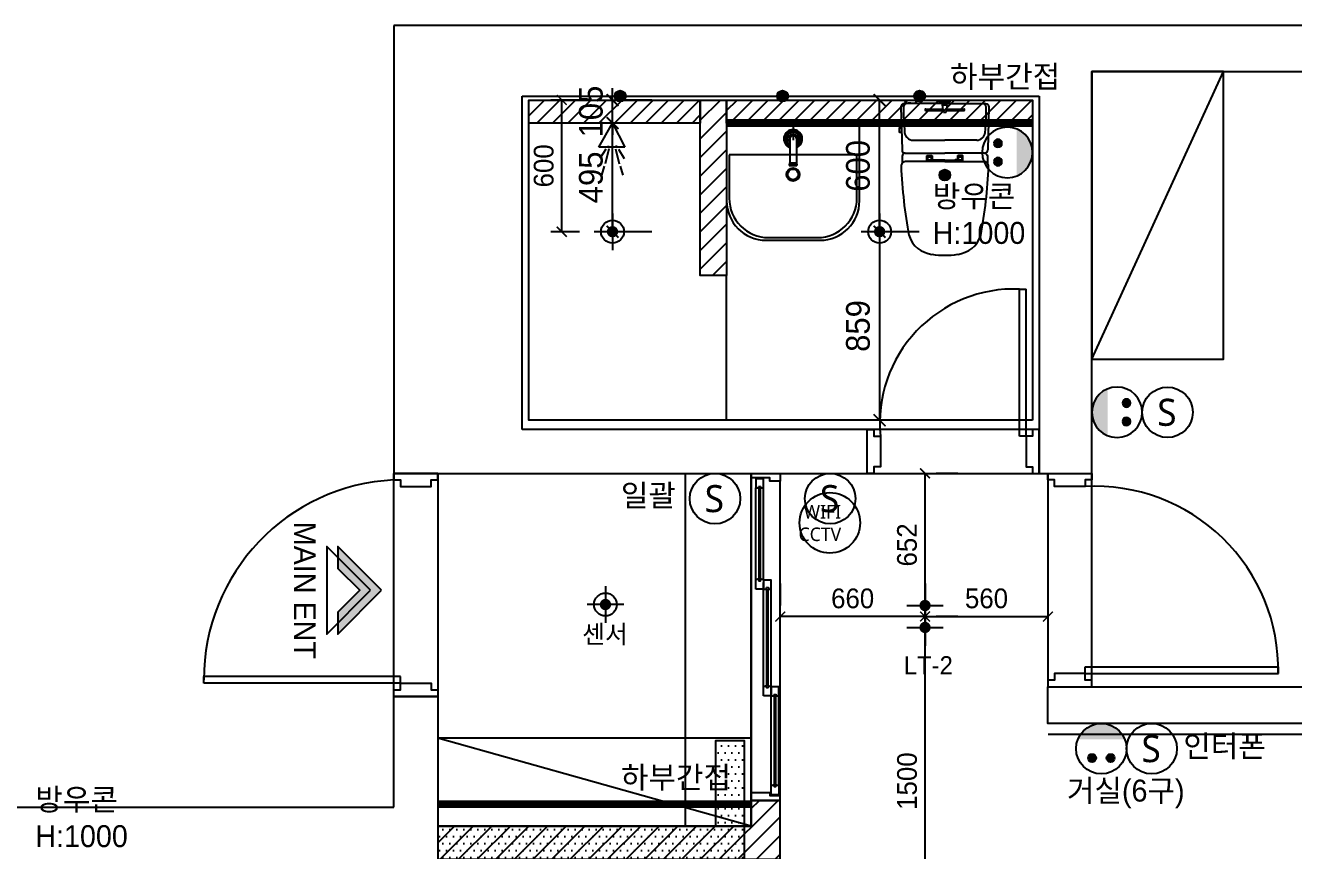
# Model space of a CAD drawing. Header units: millimetres. Extents: x 261942 to 379971, y 117646 to 213875.
# Drawn here: x 321549 to 327331, y 166623 to 170383 of the extents above; entities that cross this region are included whole.
import ezdxf
from ezdxf.enums import TextEntityAlignment as Align

# ---------------------------------------------------------------- set-up
doc = ezdxf.new("R2010")
doc.units = ezdxf.units.MM
doc.header["$LTSCALE"] = 100
doc.header["$PDMODE"] = 3
doc.linetypes.add('HID', pattern=[2.3, 1.5, -0.8])
doc.linetypes.add('HIDDEN', pattern=[9.525, 6.35, -3.175])
doc.layers.get('DEFPOINTS').update_dxf_attribs({"color": 248})
for name, color, linetype in [('0-LINE', 7, 'Continuous'), ('02-WAL', 2, 'Continuous'), ('03-WAL NEW', 3, 'Continuous'), ('04-WIN', 4, 'Continuous'), ('06-FUR', 6, 'Continuous'), ('06-LIGHT', 4, 'Continuous'), ('07-DIM', 5, 'Continuous'), ('07-DIM WAL', 5, 'Continuous'), ('08-HAT', 8, 'Continuous'), ('3.기호.계단선', 30, 'Continuous'), ('9.보조선', 5, 'Continuous'), ('BATH', 4, 'Continuous'), ('CO-BATH', 6, 'Continuous'), ('F-SYM', 7, 'Continuous'), ('F-SYM @ 1', 7, 'Continuous'), ('FIN', 2, 'Continuous'), ('HL', 6, 'HIDDEN'), ('RC-LIGHT', 7, 'Continuous'), ('TOILET-1', 6, 'Continuous'), ('도면층4', 4, 'Continuous'), ('도면층5', 5, 'Continuous'), ('도면층8', 8, 'Continuous'), ('설비', 7, 'Continuous'), ('욕실설비', 3, 'Continuous')]:
    doc.layers.add(name, color=color, linetype=linetype)
doc.styles.get("Standard").update_dxf_attribs({"font": 'romans.shx'})
doc.styles.add('YOURNAME', font='HY울릉도M.TTF')
doc.styles.add('코레일둥고', font='Korail_Round_Gothic_Medium.ttf')
doc.dimstyles.new('YOURNAME-50', dxfattribs={"dimscale": 50, "dimtxt": 1.8, "dimasz": 0.9, "dimexe": 1, "dimexo": 3, "dimgap": 0.7, "dimtad": 1, "dimdec": 0, "dimzin": 0, "dimdsep": 46, "dimtxsty": 'YOURNAME', "dimblk": 'ARCHTICK', "dimcen": 0, "dimclrd": 1, "dimclre": 1, "dimclrt": 7, "dimadec": 0, "dimazin": 0, "dimtfac": 1, "dimtdec": 0, "dimtix": 1, "dimtmove": 2, "dimatfit": 3, "dimldrblk": 'ARCHTICK', "dimfxl": 0, "dimtolj": 1, "dimtzin": 0, "dimarcsym": 0})
doc.dimstyles.new('YOURNAME-60', dxfattribs={"dimscale": 60, "dimtxt": 1.8, "dimasz": 0.9, "dimexe": 1, "dimexo": 3, "dimgap": 0.7, "dimtad": 1, "dimdec": 0, "dimzin": 0, "dimdsep": 46, "dimtxsty": 'YOURNAME', "dimblk": 'ARCHTICK', "dimcen": 0, "dimclrd": 1, "dimclre": 1, "dimclrt": 7, "dimadec": 0, "dimazin": 0, "dimtfac": 1, "dimtdec": 0, "dimtix": 1, "dimtmove": 2, "dimatfit": 3, "dimldrblk": 'ARCHTICK', "dimfxl": 0, "dimtolj": 1, "dimtzin": 0, "dimarcsym": 0})

# ---------------------------------------------------------------- blocks, each defined once
blk = doc.blocks.new('2DLSCL')
h = blk.add_hatch(color=256)
h.dxf.hatch_style = 1
edge = h.paths.add_edge_path()
edge.add_arc((36127.3, 44397.2), 26, 0, 360, ccw=False)
h = blk.add_hatch(color=256)
h.dxf.hatch_style = 1
edge = h.paths.add_edge_path()
edge.add_arc((36227.3, 44397.2), 26, 0, 360, ccw=False)
at = {"color": 1, "linetype": 'Continuous'}
for p, q in [((36127.3, 44480.5), (36127.3, 44313.9)), ((36227.3, 44480.5), (36227.3, 44313.9)), ((36210.6, 44397.2), (36044, 44397.2)), ((36310.6, 44397.2), (36144, 44397.2))]:
    blk.add_line(p, q, dxfattribs=at)
blk.add_lwpolyline([(36127.3, 44397.2), (36227.3, 44397.2), (36177.3, 44397.2), (36177.3, 44404.8)], dxfattribs=at)
blk = doc.blocks.new('hallogen')
h = blk.add_hatch(color=256)
h.dxf.hatch_style = 1
edge = h.paths.add_edge_path()
edge.add_arc((48591.7, 60854.3), 31.2, 0, 360, ccw=False)
at = {"color": 1, "linetype": 'Continuous'}
for p, q in [((48591.7, 60954.3), (48591.7, 60754.3)), ((48691.7, 60854.3), (48491.7, 60854.3))]:
    blk.add_line(p, q, dxfattribs=at)
at = {"color": 4, "linetype": 'Continuous'}
blk.add_circle((48591.7, 60854.3), 62.5, dxfattribs=at)
blk = doc.blocks.new('_ArchTick')
at = {"color": 0, "linetype": 'ByBlock', "const_width": 0.15}
blk.add_lwpolyline([(-0.5, -0.5), (0.5, 0.5)], dxfattribs=at)
blk = doc.blocks.new('*D137')
at = {"layer": '07-DIM', "color": 1, "lineweight": -2}
for p, q in [((324226.1, 169442.9), (324226.1, 169937.9)), ((324406.1, 169937.9), (324286.1, 169937.9)), ((324406.1, 169442.9), (324286.1, 169442.9))]:
    blk.add_line(p, q, dxfattribs=at)
at = {"layer": 'DEFPOINTS', "color": 0}
for p in [(324226.1, 169937.9), (324226.1, 169937.9), (324226.1, 169442.9)]:
    blk.add_point(p, dxfattribs=at)
at = {"layer": '07-DIM', "color": 1, "lineweight": -2, "xscale": 54, "yscale": 54, "zscale": 54}
for p, rotation in [((324226.1, 169937.9), 90), ((324226.1, 169442.9), 270)]:
    blk.add_blockref('_ArchTick', p, dxfattribs=dict(at, rotation=rotation))
at = {"layer": '07-DIM', "color": 7, "insert": (324128, 169690.4), "char_height": 108, "attachment_point": 5, "rotation": 90, "style": 'YOURNAME'}
blk.add_mtext('\\A1;495', dxfattribs=at)
blk = doc.blocks.new('egoo')
at = {"layer": '설비'}
h = blk.add_hatch(color=140, dxfattribs=at)
edge = h.paths.add_edge_path()
edge.add_arc((1015645.3, 443433.7), 22.3, 0, 360)
h = blk.add_hatch(color=140, dxfattribs=at)
edge = h.paths.add_edge_path()
edge.add_arc((1015747.7, 443433.7), 22.3, 0, 360)
h = blk.add_hatch(color=140, dxfattribs=at)
edge = h.paths.add_edge_path()
edge.add_line((1015826.3, 443329.1), (1015566.6, 443329.1))
edge.add_ellipse((1015696.5, 443381.5), major_axis=(99, 99), ratio=1, start_angle=156.95778, end_angle=293.04222)
at = {"layer": '설비', "color": 140}
for centre, radius in [((1015696.5, 443381.5), 140), ((1015645.3, 443433.7), 22.3), ((1015747.7, 443433.7), 22.3)]:
    blk.add_circle(centre, radius, dxfattribs=at)
blk = doc.blocks.new('swich')
at = {"layer": '설비', "color": 140}
blk.add_circle((372828.6, -86554.1), 84, dxfattribs=at)
at = {"layer": '설비', "color": 140, "insert": (372858.7, -86509.1), "char_height": 90, "attachment_point": 3}
blk.add_mtext_dynamic_manual_height_columns('{\\fMalgun Gothic|b0|i0|c129|p50;S}', width=143.497, gutter_width=1, heights=[0], dxfattribs=at)
blk = doc.blocks.new('*D140')
at = {"layer": '07-DIM', "color": 1, "lineweight": -2}
for p, q in [((325298.6, 170042.9), (325383.6, 170042.9)), ((325443.6, 169442.9), (325443.6, 170042.9)), ((325623.6, 169442.9), (325503.6, 169442.9))]:
    blk.add_line(p, q, dxfattribs=at)
at = {"layer": 'DEFPOINTS', "color": 0}
for p in [(325443.6, 170042.9), (325478.6, 170042.9), (325443.6, 169442.9)]:
    blk.add_point(p, dxfattribs=at)
at = {"layer": '07-DIM', "color": 1, "lineweight": -2, "xscale": 54, "yscale": 54, "zscale": 54}
for p, rotation in [((325443.6, 170042.9), 90), ((325443.6, 169442.9), 270)]:
    blk.add_blockref('_ArchTick', p, dxfattribs=dict(at, rotation=rotation))
at = {"layer": '07-DIM', "color": 7, "insert": (325345.4, 169742.9), "char_height": 108, "attachment_point": 5, "rotation": 90, "style": 'YOURNAME'}
blk.add_mtext('\\A1;600', dxfattribs=at)
blk = doc.blocks.new('*D141')
at = {"layer": '07-DIM', "color": 1, "lineweight": -2}
for p, q in [((325443.6, 169442.9), (325443.6, 168583.9)), ((325623.6, 169442.9), (325503.6, 169442.9)), ((325623.6, 168583.9), (325503.6, 168583.9))]:
    blk.add_line(p, q, dxfattribs=at)
at = {"layer": 'DEFPOINTS', "color": 0}
for p in [(325443.6, 169442.9), (325443.6, 168583.9), (325443.6, 168583.9)]:
    blk.add_point(p, dxfattribs=at)
at = {"layer": '07-DIM', "color": 1, "lineweight": -2, "xscale": 54, "yscale": 54, "zscale": 54}
for p, rotation in [((325443.6, 169442.9), 90), ((325443.6, 168583.9), 270)]:
    blk.add_blockref('_ArchTick', p, dxfattribs=dict(at, rotation=rotation))
at = {"layer": '07-DIM', "color": 7, "insert": (325345.5, 169013.4), "char_height": 108, "attachment_point": 5, "rotation": 90, "style": 'YOURNAME'}
blk.add_mtext('\\A1;859', dxfattribs=at)
blk = doc.blocks.new('F-SYM-ENT NAME')
at = {"layer": 'F-SYM'}
h = blk.add_hatch(color=1, dxfattribs=at)
h.dxf.hatch_style = 1
h.paths.add_polyline_path([(-181266.5, -29724.5), (-181466.5, -29924.5), (-181366.5, -29924.5), (-181266.5, -29824.5), (-181166.5, -29924.5), (-181066.5, -29924.5)])
at = {"layer": 'F-SYM', "color": 1}
for points in [[(-181266.5, -29724.5), (-181466.5, -29924.5), (-181366.5, -29924.5), (-181266.5, -29824.5), (-181166.5, -29924.5), (-181066.5, -29924.5)], [(-181266.5, -29774.5), (-181466.5, -29974.5), (-181066.5, -29974.5)]]:
    blk.add_lwpolyline(points, close=True, dxfattribs=at)
at = {"layer": 'F-SYM', "color": 1, "style": 'YOURNAME'}
blk.add_attdef('ENT', text='', height=100, dxfattribs=at).set_placement((-181266.5, -30024.5), align=Align.TOP_CENTER)
blk = doc.blocks.new('*U591')
at = {"layer": 'F-SYM'}
ref = blk.add_blockref('F-SYM-ENT NAME', (205708.3, -117008.8), dxfattribs=dict(at, rotation=270))
ref.add_attrib('ENT', 'MAIN ENT', dxfattribs={"layer": 'F-SYM @ 1', "color": 1, "height": 100, "rotation": 270, "style": 'YOURNAME'}).set_placement((175683.8, 64257.7), align=Align.TOP_CENTER)
blk = doc.blocks.new('FLOORPLAN')
at = {"layer": '08-HAT'}
h = blk.add_hatch(dxfattribs=at)
h.set_pattern_fill('DOTS', color=256, scale=20)
h.paths.add_polyline_path([(176239.9, 63032.5), (177637.9, 63032.5), (177637.9, 63572.5), (177505.9, 63572.5), (177505.9, 63183.5), (176239.9, 63183.5)])
at = {"layer": '3.기호.계단선'}
h = blk.add_hatch(color=256, dxfattribs=at)
h.dxf.hatch_style = 1
edge = h.paths.add_edge_path()
edge.add_arc((177071.4, 66509.5), 25, 0, 360)
h = blk.add_hatch(color=256, dxfattribs=at)
h.dxf.hatch_style = 1
edge = h.paths.add_edge_path()
edge.add_arc((177811.4, 66509.5), 25, 0, 360)
h = blk.add_hatch(color=256, dxfattribs=at)
h.dxf.hatch_style = 1
edge = h.paths.add_edge_path()
edge.add_arc((178436.4, 66509.5), 25, 0, 360)
h = blk.add_hatch(color=10, dxfattribs=at)
h.dxf.hatch_style = 1
edge = h.paths.add_edge_path()
edge.add_arc((178551.4, 66149.5), 25, 0, 360)
at = {"layer": '02-WAL'}
for p, q in [((183430.4, 66831.5), (176039.9, 66831.5)), ((176039.9, 66831.5), (176039.9, 64790.5)), ((179221.4, 64790.5), (179221.4, 66621.5)), ((179221.4, 66621.5), (183230.4, 66621.5)), ((176624.4, 64990.5), (176624.4, 66509.5)), ((176624.4, 66509.5), (178981.4, 66509.5)), ((178981.4, 66509.5), (178981.4, 64792.5)), ((178197.4, 64990.5), (176624.4, 64990.5)), ((178197.4, 64790.5), (178197.4, 64990.5)), ((176039.9, 64790.5), (178197.4, 64790.5)), ((178981.4, 64790.5), (179021.4, 64790.5)), ((179021.4, 64792.5), (179021.4, 64790.5)), ((179021.4, 64790.5), (179221.4, 64790.5)), ((176039.9, 63269.5), (176039.9, 63774.5)), ((176039.9, 63774.5), (176239.9, 63774.5)), ((176239.9, 63774.5), (176239.9, 63226.5)), ((172415.9, 63269.5), (176039.9, 63269.5))]:
    blk.add_line(p, q, dxfattribs=at)
blk.add_lwpolyline([(179021.4, 63818.5), (184085.9, 63818.5), (184085.9, 62996.5), (183836.9, 62996.5), (183836.9, 63651.5), (179021.4, 63651.5), (179021.4, 63818.5)], dxfattribs=at)
at = {"layer": '04-WIN'}
for p, q in [((178891.4, 65630), (178921.4, 65630)), ((178921.4, 64960.5), (178921.4, 65630)), ((178921.4, 64960.5), (178921.4, 65630)), ((176069.9, 63834.5), (175173.4, 63834.5)), ((179191.4, 63878.5), (180071.9, 63878.5))]:
    blk.add_line(p, q, dxfattribs=at)
at = {"layer": '08-HAT'}
blk.add_lwpolyline([(176239.9, 63032.5), (177637.9, 63032.5), (177637.9, 63572.5), (177505.9, 63572.5), (177505.9, 63183.5), (176239.9, 63183.5), (176239.9, 63032.5)], dxfattribs=at)
at = {"layer": '3.기호.계단선'}
for centre in [(177071.4, 66509.5), (177811.4, 66509.5), (178436.4, 66509.5)]:
    blk.add_circle(centre, 25, dxfattribs=at)
at = {"layer": '3.기호.계단선', "color": 10}
blk.add_circle((178551.4, 66149.5), 25, dxfattribs=at)
at = {"layer": '도면층4'}
for p, q in [((178891.4, 64960.5), (178891.4, 65630)), ((178981.4, 64990.5), (178197.4, 64990.5)), ((178921.4, 64960.5), (178891.4, 64960.5)), ((176039.9, 63774.5), (176039.9, 64790.5)), ((176239.9, 64790.5), (176239.9, 63774.5)), ((178197.4, 64790.5), (178981.4, 64790.5)), ((179021.4, 64790.5), (179021.4, 63818.5)), ((179221.4, 63818.5), (179221.4, 64790.5)), ((179191.4, 63908.5), (180071.4, 63908.5)), ((179191.4, 63878.5), (179191.4, 63908.5)), ((180071.9, 63878.5), (180071.9, 63908.5)), ((175173.4, 63834.5), (175173.4, 63864.5)), ((176069.9, 63834.5), (175173.4, 63834.5)), ((176069.9, 63864.5), (175173.9, 63864.5)), ((176069.9, 63834.5), (176069.9, 63864.5)), ((179191.4, 63878.5), (180071.9, 63878.5))]:
    blk.add_line(p, q, dxfattribs=at)
for points in [[(178197.4, 64990.5), (178227.4, 64990.5), (178227.4, 64960.5), (178257.4, 64960.5), (178257.4, 64820.5), (178227.4, 64820.5), (178227.4, 64790.5), (178197.4, 64790.5), (178197.4, 64990.5)], [(178981.4, 64990.5), (178951.4, 64990.5), (178951.4, 64960.5), (178921.4, 64960.5), (178921.4, 64820.5), (178951.4, 64820.5), (178951.4, 64790.5), (178981.4, 64790.5), (178981.4, 64990.5)], [(176039.9, 64790.5), (176039.9, 64760.5), (176069.9, 64760.5), (176069.9, 64730.5), (176209.9, 64730.5), (176209.9, 64760.5), (176239.9, 64760.5), (176239.9, 64790.5), (176039.9, 64790.5)], [(179221.4, 64790.5), (179221.4, 64760.5), (179191.4, 64760.5), (179191.4, 64730.5), (179051.4, 64730.5), (179051.4, 64760.5), (179021.4, 64760.5), (179021.4, 64790.5), (179221.4, 64790.5)], [(176039.9, 63774.5), (176039.9, 63804.5), (176069.9, 63804.5), (176069.9, 63834.5), (176209.9, 63834.5), (176209.9, 63804.5), (176239.9, 63804.5), (176239.9, 63774.5), (176039.9, 63774.5)], [(179221.4, 63818.5), (179221.4, 63848.5), (179191.4, 63848.5), (179191.4, 63878.5), (179051.4, 63878.5), (179051.4, 63848.5), (179021.4, 63848.5), (179021.4, 63818.5), (179221.4, 63818.5)]]:
    blk.add_lwpolyline(points, dxfattribs=at)
at = {"layer": '도면층5'}
for centre, radius, start, end in [((178866.8, 65018.4), 612.1, 87.69562, 185.4292), ((176083.3, 63851.6), 909.9, 92.73101, 180.13353), ((179235.8, 63895.9), 835.7, 358.80429, 93.04807)]:
    blk.add_arc(centre, radius, start, end, dxfattribs=at)
at = {"color": 10}
blk.add_blockref('*U591', (0, 0), dxfattribs=at)
blk = doc.blocks.new('B-003')
blk.add_line((0, 0), (0, -65))
at = {"layer": 'CO-BATH'}
for p, q in [((-252.5, 0), (-252.5, -295)), ((252.5, 0), (-252.5, 0)), ((252.5, -295), (252.5, 0)), ((-102.5, -445), (102.5, -445))]:
    blk.add_line(p, q, dxfattribs=at)
at = {"layer": 'CO-BATH', "color": 8}
for p, q in [((-12.5, -60), (-12.5, -150.5)), ((12.5, -60), (12.5, -150.5)), ((-242.5, -120), (-242.5, -285)), ((242.5, -120), (-242.5, -120)), ((242.5, -285), (242.5, -120)), ((-14.5, -155.5), (-14.5, -160.5)), ((-14.5, -160.5), (14.5, -160.5)), ((-13.5, -150.5), (-13.5, -155.5)), ((13.5, -150.5), (13.5, -155.5)), ((14.5, -155.5), (14.5, -160.5)), ((-92.5, -435), (92.5, -435))]:
    blk.add_line(p, q, dxfattribs=at)
at = {"layer": 'CO-BATH', "color": 251}
for p, q in [((-14.5, -155.5), (14.5, -155.5)), ((-13.5, -150.5), (13.5, -150.5))]:
    blk.add_line(p, q, dxfattribs=at)
at = {"layer": 'CO-BATH', "color": 8}
blk.add_circle((0, -195), 25, dxfattribs=at)
at = {"layer": 'CO-BATH', "color": 251}
blk.add_circle((0, -195), 20, dxfattribs=at)
at = {"layer": 'CO-BATH', "color": 8}
for centre, radius, start, end in [((0, -60), 35, 290.9248, 249.0751), ((0, -60), 12.5, 360, 180), ((-92.5, -285), 150, 180, 270), ((92.5, -285), 150, 270, 0)]:
    blk.add_arc(centre, radius, start, end, dxfattribs=at)
at = {"layer": 'CO-BATH', "color": 251}
for radius, start, end in [(30, 294.6243, 245.3757), (25, 300, 240), (18, 313.9829, 226.017)]:
    blk.add_arc((0, -60), radius, start, end, dxfattribs=at)
at = {"layer": 'CO-BATH'}
for centre, start, end in [((-102.5, -295), 180, 270), ((102.5, -295), 270, 0)]:
    blk.add_arc(centre, 150, start, end, dxfattribs=at)
blk = doc.blocks.new('AC-8')
at = {"layer": 'BATH'}
for p, q in [((-50.8, 54), (-0.1, 142.7)), ((-0.1, 142.7), (45.4, 54)), ((45.4, 54), (-50.8, 54)), ((-13.5, 47.3), (-27.7, -7.9)), ((-1.6, 49.5), (-1.6, -10.8)), ((10.4, 47.3), (24.5, -7.9)), ((-24.7, 46.5), (-46.3, 12.2)), ((21.6, 46.5), (43.2, 12.2)), ((-31.4, -16.2), (-41.1, -49)), ((-1.6, -27.3), (-1.6, -88.5)), ((28.3, -16.2), (38, -49))]:
    blk.add_line(p, q, dxfattribs=at)
blk = doc.blocks.new('A$C1AC25B95')
at = {"layer": '욕실설비', "color": 8}
for p, q in [((28.3, 72.3), (28.3, 75)), ((53.3, 73.7), (53.3, 75))]:
    blk.add_line(p, q, dxfattribs=at)
at = {"layer": 'TOILET-1', "linetype": 'Continuous', "xscale": 0.873786407766195, "yscale": 0.873786407766195, "zscale": 0.873786407766195, "rotation": 180}
blk.add_blockref('AC-8', (39.7, 124.7), dxfattribs=at)
blk = doc.blocks.new('샤워PL')
at = {"layer": 'BATH', "rotation": 90}
blk.add_blockref('A$C1AC25B95', (202.1, -41.1), dxfattribs=at)
blk = doc.blocks.new('A$C4B2D31F0')
at = {"layer": 'FIN', "color": 4}
for p, q in [((185, 690.9), (20.4, 690.9)), ((37.2, 692.3), (24.7, 692.3)), ((37.2, 692.3), (49.7, 692.3)), ((200.9, 690.9), (365.5, 690.9)), ((47.7, 523.7), (192.9, 523.7)), ((338.2, 523.7), (192.9, 523.7)), ((12.6, 465.9), (192.9, 465.9)), ((373.3, 465.9), (192.9, 465.9)), ((192.9, 426.6), (13.7, 426.6)), ((192.9, 426.6), (372.2, 426.6))]:
    blk.add_line(p, q, dxfattribs=at)
for points in [[(20.4, 690.9), (7.9, 690.9, 0.421209), (-7.1, 675.5), (-2.4, 480.5, 0.001659)], [(365.5, 690.9), (378, 690.9, -0.421209), (392.9, 675.5), (388.3, 480.5, -0.001659)], [(12.6, 465.9, 0.371724), (-1.8, 451.2, 0.003515), (-1, 420.3, 0.320541)], [(373.3, 465.9, -0.371724), (387.7, 451.2, -0.003515), (386.9, 420.3, -0.320541)]]:
    blk.add_lwpolyline(points, format="xyb", dxfattribs=at)
for centre, radius, start, end in [((24.7, 707.3), 15, 180, 270), ((49.7, 707.3), 15, 270, 0), ((1004.3, 663.1), 1000, 179.31159, 185.94375), ((20.4, 674.9), 16, 90, 179.31159), ((365.5, 674.9), 16, 0.68841, 90), ((-618.4, 663.1), 1000, 354.05625, 0.68841), ((49.4, 563.7), 40, 185.94375, 267.51291), ((336.5, 563.7), 40, 272.48709, 354.05625), ((12.6, 480.9), 15, 181.36509, 270), ((373.3, 480.9), 15, 270, 358.63491), ((13.7, 406.6), 20, 90, 182.3333), ((2197.7, 495.6), 2205.9, 182.3333, 190.60807), ((-1811.8, 495.6), 2205.9, 349.39193, 357.6667), ((372.2, 406.6), 20, 357.6667, 90), ((148.7, 128.9), 125.5, 198.2964, 263.42408), ((237.2, 128.9), 125.5, 276.57592, 341.7036), ((192.9, 405.9), 405.9, 261.69926, 270), ((192.9, 405.9), 405.9, 270, 278.30074)]:
    blk.add_arc(centre, radius, start, end, dxfattribs=at)
at = {"layer": 'HL', "linetype": 'Continuous'}
for p, q in [((168.9, 697.3), (168.9, 707.3)), ((168.9, 697.3), (216.9, 697.3)), ((186, 692.5), (180.6, 697.3)), ((199.9, 692.5), (205.3, 697.3)), ((216.9, 697.3), (216.9, 707.3)), ((106.4, 666.3), (184.4, 666.3)), ((106.4, 659.3), (185.5, 659.3)), ((181.6, 685.5), (186, 692.5)), ((187, 651.2), (181.6, 685.5)), ((181.6, 685.5), (204.3, 685.5)), ((186, 692.5), (199.9, 692.5)), ((187, 651.2), (198.9, 651.2)), ((198.9, 651.2), (204.3, 685.5)), ((204.3, 685.5), (199.9, 692.5)), ((200.4, 659.3), (279.4, 659.3)), ((201.4, 666.3), (279.4, 666.3)), ((-12, 580.9), (-4.8, 580.9)), ((-16, 576.9), (-16, 564.8)), ((-12, 560.8), (-4.3, 560.8)), ((192.9, 433.7), (146.6, 433.7)), ((192.9, 433.7), (239.3, 433.7))]:
    blk.add_line(p, q, dxfattribs=at)
for points in [[(110.4, 426.6), (110.4, 450.8, -0.414214), (114.4, 454.8), (130.9, 454.8, -0.414214), (134.9, 450.8), (134.9, 435.2), (134.9, 426.6)], [(134.9, 435.2), (144.6, 435.2, -0.414214), (146.6, 433.2), (146.6, 426.6)], [(251, 435.2), (241.3, 435.2, 0.414214), (239.3, 433.2), (239.3, 426.6)], [(275.5, 426.6), (275.5, 450.8, 0.414214), (271.5, 454.8), (255, 454.8, 0.414214), (251, 450.8), (251, 435.2), (251, 426.6)]]:
    blk.add_lwpolyline(points, format="xyb", dxfattribs=at)
for centre in [(122.9, 440.9), (262.9, 440.9)]:
    blk.add_circle(centre, 8, dxfattribs=at)
for centre, radius, start, end in [((106.4, 662.8), 3.5, 90, 270), ((279.4, 662.8), 3.5, 270, 90), ((-12, 576.9), 4, 90, 180), ((-12, 564.8), 4, 180, 270)]:
    blk.add_arc(centre, radius, start, end, dxfattribs=at)
blk = doc.blocks.new('*D293')
at = {"layer": '07-DIM', "color": 1, "lineweight": -2}
for p, q in [((324226.1, 170042.9), (324226.1, 170096.9)), ((324226.1, 169937.9), (324226.1, 170042.9)), ((324406.1, 170042.9), (324286.1, 170042.9)), ((324226.1, 169937.9), (324226.1, 169883.9)), ((324406.1, 169937.9), (324286.1, 169937.9))]:
    blk.add_line(p, q, dxfattribs=at)
at = {"layer": 'DEFPOINTS', "color": 0}
for p in [(324226.1, 170042.9), (324226.1, 170042.9), (324226.1, 169937.9)]:
    blk.add_point(p, dxfattribs=at)
at = {"layer": '07-DIM', "color": 1, "lineweight": -2, "xscale": 54, "yscale": 54, "zscale": 54}
for p, rotation in [((324226.1, 170042.9), 270), ((324226.1, 169937.9), 90)]:
    blk.add_blockref('_ArchTick', p, dxfattribs=dict(at, rotation=rotation))
at = {"layer": '07-DIM', "color": 7, "insert": (324128, 169990.4), "char_height": 108, "attachment_point": 5, "rotation": 90, "style": 'YOURNAME'}
blk.add_mtext('\\A1;105', dxfattribs=at)
blk = doc.blocks.new('*D303')
at = {"layer": '06-LIGHT', "color": 1, "lineweight": -2}
for p, q in [((325650.9, 166189.9), (325650.9, 167689.9)), ((325800.9, 167689.9), (325700.9, 167689.9)), ((325800.9, 166189.9), (325700.9, 166189.9))]:
    blk.add_line(p, q, dxfattribs=at)
at = {"layer": 'DEFPOINTS', "color": 0}
for p in [(325650.9, 167689.9), (325650.9, 167689.9), (325650.9, 166189.9)]:
    blk.add_point(p, dxfattribs=at)
at = {"layer": '06-LIGHT', "color": 1, "lineweight": -2, "xscale": 45, "yscale": 45, "zscale": 45}
for p, rotation in [((325650.9, 167689.9), 90), ((325650.9, 166189.9), 270)]:
    blk.add_blockref('_ArchTick', p, dxfattribs=dict(at, rotation=rotation))
at = {"layer": '06-LIGHT', "color": 7, "insert": (325569.1, 166939.9), "char_height": 90, "attachment_point": 5, "rotation": 90, "style": 'YOURNAME'}
blk.add_mtext('\\A1;1500', dxfattribs=at)
blk = doc.blocks.new('*D317')
at = {"layer": '06-LIGHT', "color": 1, "lineweight": -2}
for p, q in [((324076.1, 170042.9), (323944.7, 170042.9)), ((323994.7, 169442.9), (323994.7, 170042.9)), ((324076.1, 169442.9), (323944.7, 169442.9))]:
    blk.add_line(p, q, dxfattribs=at)
at = {"layer": 'DEFPOINTS', "color": 0}
for p in [(323994.7, 170042.9), (324226.1, 170042.9), (324226.1, 169442.9)]:
    blk.add_point(p, dxfattribs=at)
at = {"layer": '06-LIGHT', "color": 1, "lineweight": -2, "xscale": 45, "yscale": 45, "zscale": 45}
for p, rotation in [((323994.7, 170042.9), 90), ((323994.7, 169442.9), 270)]:
    blk.add_blockref('_ArchTick', p, dxfattribs=dict(at, rotation=rotation))
at = {"layer": '06-LIGHT', "color": 7, "insert": (323912.8, 169742.9), "char_height": 90, "attachment_point": 5, "rotation": 90, "style": 'YOURNAME'}
blk.add_mtext('\\A1;600', dxfattribs=at)
blk = doc.blocks.new('*D330')
at = {"layer": '06-LIGHT', "color": 1, "lineweight": -2}
for p, q in [((325650.9, 167689.9), (325650.9, 168341.9)), ((325800.9, 168341.9), (325700.9, 168341.9)), ((325800.9, 167689.9), (325700.9, 167689.9))]:
    blk.add_line(p, q, dxfattribs=at)
at = {"layer": 'DEFPOINTS', "color": 0}
for p in [(325650.9, 168341.9), (325650.9, 168341.9), (325650.9, 167689.9)]:
    blk.add_point(p, dxfattribs=at)
at = {"layer": '06-LIGHT', "color": 1, "lineweight": -2, "xscale": 45, "yscale": 45, "zscale": 45}
for p, rotation in [((325650.9, 168341.9), 90), ((325650.9, 167689.9), 270)]:
    blk.add_blockref('_ArchTick', p, dxfattribs=dict(at, rotation=rotation))
at = {"layer": '06-LIGHT', "color": 7, "insert": (325569, 168015.9), "char_height": 90, "attachment_point": 5, "rotation": 90, "style": 'YOURNAME'}
blk.add_mtext('\\A1;652', dxfattribs=at)
blk = doc.blocks.new('*D331')
at = {"layer": '06-LIGHT', "color": 1, "lineweight": -2}
for p, q in [((325650.9, 167839.9), (325650.9, 167739.9)), ((326211.1, 167839.9), (326211.1, 167739.9)), ((325650.9, 167689.9), (326211.1, 167689.9))]:
    blk.add_line(p, q, dxfattribs=at)
at = {"layer": 'DEFPOINTS', "color": 0}
for p in [(325650.9, 167689.9), (326211.1, 167689.9), (326211.1, 167689.9)]:
    blk.add_point(p, dxfattribs=at)
at = {"layer": '06-LIGHT', "color": 1, "lineweight": -2, "xscale": 45, "yscale": 45, "zscale": 45, "rotation": 180}
blk.add_blockref('_ArchTick', (325650.9, 167689.9), dxfattribs=at)
at = {"layer": '06-LIGHT', "color": 1, "lineweight": -2, "xscale": 45, "yscale": 45, "zscale": 45}
blk.add_blockref('_ArchTick', (326211.1, 167689.9), dxfattribs=at)
at = {"layer": '06-LIGHT', "color": 7, "insert": (325931, 167771.8), "char_height": 90, "attachment_point": 5, "style": 'YOURNAME'}
blk.add_mtext('\\A1;560', dxfattribs=at)
blk = doc.blocks.new('*D332')
at = {"layer": '06-LIGHT', "color": 1, "lineweight": -2}
for p, q in [((324990.7, 167839.9), (324990.7, 167739.9)), ((325650.9, 167839.9), (325650.9, 167739.9)), ((325650.9, 167689.9), (324990.7, 167689.9))]:
    blk.add_line(p, q, dxfattribs=at)
at = {"layer": 'DEFPOINTS', "color": 0}
for p in [(324990.7, 167689.9), (324990.7, 167689.9), (325650.9, 167689.9)]:
    blk.add_point(p, dxfattribs=at)
at = {"layer": '06-LIGHT', "color": 1, "lineweight": -2, "xscale": 45, "yscale": 45, "zscale": 45, "rotation": 180}
blk.add_blockref('_ArchTick', (324990.7, 167689.9), dxfattribs=at)
at = {"layer": '06-LIGHT', "color": 1, "lineweight": -2, "xscale": 45, "yscale": 45, "zscale": 45}
blk.add_blockref('_ArchTick', (325650.9, 167689.9), dxfattribs=at)
at = {"layer": '06-LIGHT', "color": 7, "insert": (325320.8, 167771.8), "char_height": 90, "attachment_point": 5, "style": 'YOURNAME'}
blk.add_mtext('\\A1;660', dxfattribs=at)

msp = doc.modelspace()

# ---------------------------------------------------------------- hatches: boundary and pattern name
at = {"layer": '03-WAL NEW'}
h = msp.add_hatch(dxfattribs=at)
h.set_pattern_fill('_USER', color=256, scale=50, angle=45, pattern_type=0)
h.set_pattern_definition([(45, (-304, 11286), (-35.355339, 35.355339), [])])
h.paths.add_polyline_path([(323844.1, 169937.9), (323844.1, 170042.9), (324626.1, 170042.9), (324626.1, 169937.9)])
h = msp.add_hatch(dxfattribs=at)
h.set_pattern_fill('_USER', color=256, scale=60, angle=45, pattern_type=0)
h.set_pattern_definition([(45, (290, -18366), (-42.426407, 42.426407), [])])
h.paths.add_polyline_path([(324746.1, 170042.9), (324746.1, 169242.9), (324626.1, 169242.9), (324626.1, 170042.9)])
h = msp.add_hatch(dxfattribs=at)
h.set_pattern_fill('_USER', color=256, scale=50, angle=45, pattern_type=0)
h.set_pattern_definition([(45, (1211, 11286), (-35.355339, 35.355339), [])])
h.paths.add_polyline_path([(324746.1, 169937.9), (324746.1, 170042.9), (326141.1, 170042.9), (326141.1, 169937.9)])
h = msp.add_hatch(dxfattribs=at)
h.set_pattern_fill('_USER', color=256, scale=60, angle=45, pattern_type=0)
h.set_pattern_definition([(45, (83.54, -18038), (-42.426407, 42.426407), [])])
h.paths.add_polyline_path([(323429.7, 166583.9), (324990.7, 166583.9), (324990.7, 166851.9), (324858.7, 166851.9), (324858.7, 166734.9), (323429.7, 166734.9)])

# ---------------------------------------------------------------- linework, layer by layer
at = {"layer": '0-LINE'}
msp.add_line((324858.2, 168341.9), (324858.2, 166851.9), dxfattribs=at)
at = {"layer": '03-WAL NEW'}
for p, q in [((324746.1, 168583.9), (324746.1, 169242.9)), ((324558.7, 166734.9), (324558.7, 168341.9))]:
    msp.add_line(p, q, dxfattribs=at)
for points in [[(323844.1, 169937.9), (323844.1, 170042.9), (324626.1, 170042.9), (324626.1, 169937.9), (323844.1, 169937.9)], [(324746.1, 170042.9), (324746.1, 169242.9), (324626.1, 169242.9), (324626.1, 170042.9), (324746.1, 170042.9)], [(324746.1, 169937.9), (324746.1, 170042.9), (326141.1, 170042.9), (326141.1, 169937.9), (324746.1, 169937.9)], [(323429.7, 166583.9), (324990.7, 166583.9), (324990.7, 166851.9), (324858.7, 166851.9), (324858.7, 166734.9), (323429.7, 166734.9), (323429.7, 166583.9)]]:
    msp.add_lwpolyline(points, dxfattribs=at)
at = {"layer": '06-FUR'}
for points in [[(326411.1, 168862.9), (327011.1, 168862.9), (327011.1, 170172.9), (326411.1, 170172.9), (326411.1, 168862.9), (327011.1, 170172.9)], [(324858.7, 166734.9), (324858.7, 167134.9), (323429.7, 167134.9), (323429.7, 166734.9), (324858.7, 166734.9), (323429.7, 167134.9)]]:
    msp.add_lwpolyline(points, dxfattribs=at)
at = {"layer": '06-LIGHT', "color": 10, "linetype": 'HID', "const_width": 36}
for points in [[(324746.1, 169937.9), (326141.1, 169937.9)], [(323429.7, 166834.9), (324858.7, 166834.9)]]:
    msp.add_lwpolyline(points, dxfattribs=at)
at = {"layer": '9.보조선'}
msp.add_lwpolyline([(326141.1, 168583.9), (323844.1, 168583.9), (323844.1, 170042.9), (326141.1, 170042.9)], close=True, dxfattribs=at)
at = {"layer": 'FIN', "color": 140, "linetype": 'HIDDEN', "ltscale": 0.2, "const_width": 10}
msp.add_lwpolyline([(329891.7, 167152.9), (326211.1, 167152.9)], dxfattribs=at)
at = {"layer": '도면층8'}
for p, q in [((324858.2, 166887), (324858.2, 168321.5)), ((324990.7, 166872.3), (324990.7, 168306.8)), ((324879.6, 167859.3), (324879.6, 168275.9)), ((324914.7, 167859.3), (324914.7, 168275.9)), ((324914.7, 167372.5), (324914.7, 167845.1)), ((324949.8, 167328), (324949.8, 167845.1)), ((324949.8, 166921.5), (324949.8, 167328)), ((324984.9, 166921.5), (324984.9, 167328)), ((324942.6, 166887), (324945.1, 166887))]:
    msp.add_line(p, q, dxfattribs=at)
for points in [[(324980, 168341.9), (324990.7, 168341.9), (324990.7, 168306.8), (324942.6, 168306.8), (324942.6, 168321.5), (324858.2, 168321.5), (324858.2, 168341.9), (324980, 168341.9)], [(324890.4, 168275.9), (324892, 168272.7), (324893.2, 168272.1), (324894.8, 168271.4)], [(324899.5, 168271.4), (324899.5, 167863.8), (324894.8, 167863.8), (324894.8, 168271.4), (324899.5, 168271.4), (324894.8, 168271.4)], [(324904, 168275.9), (324902.3, 168272.7), (324901.2, 168272.1), (324899.5, 168271.4)], [(324890.4, 167859.3), (324892, 167862.5), (324893.2, 167863.1), (324894.8, 167863.8)], [(324904, 167859.3), (324902.3, 167862.5), (324901.2, 167863.1), (324899.5, 167863.8)], [(324925.5, 167814.9), (324927.1, 167811.7), (324928.3, 167811.1), (324929.9, 167810.4)], [(324934.6, 167810.4), (324934.6, 167376.9), (324929.9, 167376.9), (324929.9, 167810.4), (324934.6, 167810.4), (324929.9, 167810.4)], [(324939, 167814.9), (324937.4, 167811.7), (324936.3, 167811.1), (324934.6, 167810.4)], [(324925.5, 167372.5), (324927.1, 167375.7), (324928.3, 167376.3), (324929.9, 167376.9)], [(324939, 167372.5), (324937.4, 167375.7), (324936.3, 167376.3), (324934.6, 167376.9)], [(324960.6, 167328), (324962.2, 167324.8), (324963.3, 167324.2), (324965, 167323.6)], [(324969.7, 167323.6), (324969.7, 166917.4), (324965, 166917.4), (324965, 167323.6), (324969.7, 167323.6), (324965, 167323.6)], [(324974.1, 167328), (324972.5, 167324.8), (324971.3, 167324.2), (324969.7, 167323.6)], [(324960.6, 166921.5), (324962.2, 166924.7), (324963.3, 166925.3), (324965, 166925.9)], [(324974.1, 166921.5), (324972.5, 166924.7), (324971.3, 166925.3), (324969.7, 166925.9)], [(324863.3, 166851.9), (324990.7, 166851.9), (324990.7, 166872.3), (324945.1, 166872.3), (324945.1, 166887), (324858.2, 166887), (324858.2, 166851.9), (324863.3, 166851.9)]]:
    msp.add_lwpolyline(points, dxfattribs=at)
for points in [[(324903, 168275.9), (324914.7, 168275.9), (324914.7, 168316.8), (324879.6, 168316.8), (324879.6, 168275.9), (324891.3, 168275.9), (324893.4, 168282.4), (324900.9, 168282.4)], [(324879.6, 167814.9), (324879.6, 167859.3), (324891.3, 167859.3), (324893.4, 167852.8), (324900.9, 167852.8), (324903, 167859.3), (324914.7, 167859.3), (324914.7, 167814.9)], [(324938.1, 167814.9), (324949.8, 167814.9), (324949.8, 167855.8), (324914.7, 167855.8), (324914.7, 167814.9), (324926.4, 167814.9), (324928.5, 167821.4), (324936, 167821.4)], [(324914.7, 167328), (324914.7, 167372.5), (324926.4, 167372.5), (324928.5, 167366), (324936, 167366), (324938.1, 167372.5), (324949.8, 167372.5), (324949.8, 167328)], [(324973.2, 167328), (324984.9, 167328), (324984.9, 167368.9), (324949.8, 167368.9), (324949.8, 167328), (324961.5, 167328), (324963.6, 167334.5), (324971.1, 167334.5)], [(324949.8, 166877), (324949.8, 166921.5), (324961.5, 166921.5), (324963.6, 166915), (324971.1, 166915), (324973.2, 166921.5), (324984.9, 166921.5), (324984.9, 166877)]]:
    msp.add_lwpolyline(points, close=True, dxfattribs=at)
at = {"layer": '설비', "color": 10}
msp.add_circle((325216.8, 168116.5), 138, dxfattribs=at)

# ---------------------------------------------------------------- block references
for name, p in [('FLOORPLAN', (147189.7, 103551.4)), ('A$C4B2D31F0', (325548.2, 169335.6))]:
    msp.add_blockref(name, p)
at = {"layer": '06-LIGHT', "xscale": 0.8333333333333334, "yscale": 0.8333333333333334, "zscale": 0.8333333333333334}
for p in [(283733, 118731), (284950.5, 118731), (283700.9, 117032.5)]:
    msp.add_blockref('hallogen', p, dxfattribs=at)
at = {"layer": '06-LIGHT', "rotation": 90}
msp.add_blockref('2DLSCL', (370048.1, 131512.6), dxfattribs=at)
at = {"layer": '07-DIM', "xscale": 1.417322834645669, "yscale": 1.417322834645669, "zscale": 1.417322834645669, "rotation": 90}
msp.add_blockref('샤워PL', (324224.3, 169651.5), dxfattribs=at)
at = {"layer": '07-DIM WAL', "xscale": 1.2, "yscale": 1.2, "zscale": 1.2}
msp.add_blockref('B-003', (325049.1, 169937.9), dxfattribs=at)
at = {"layer": '설비', "color": 253, "yscale": 0.8214285869294656, "zscale": 0.8214285869294656}
for p, xscale, rotation in [((690232.4, 1004126.2), -0.8214285869294656, 90), ((-37680.1, -665701.8), -0.8214285869294656, 270), ((1160776.5, 531294.2), 0.8214285869294656, 180)]:
    msp.add_blockref('egoo', p, dxfattribs=dict(at, xscale=xscale, rotation=rotation))
at = {"layer": '설비', "color": 140, "xscale": 1.369047619047649, "yscale": 1.369047619047649, "zscale": 1.369047619047649}
for p in [(-183664, 287116.9), (-185726.9, 286723.6), (-185201.8, 286723.6), (-183735.8, 285584.6)]:
    msp.add_blockref('swich', p, dxfattribs=at)

# ---------------------------------------------------------------- texts
at = {"layer": 'RC-LIGHT', "color": 30, "style": '코레일둥고'}
for p in [(325765.1, 170199.8), (324264.4, 167006.9)]:
    msp.add_text('하부간접', height=100, dxfattribs=at).set_placement(p, align=Align.TOP_LEFT)
at = {"layer": 'RC-LIGHT', "color": 140, "style": '코레일둥고'}
for s, p in [('방우콘', (325686, 169654.8)), ('H:1000', (325686, 169487.4)), ('일괄', (324264.1, 168292)), ('인터폰', (326828, 167149.2)), ('방우콘', (321594.8, 166906.5)), ('거실(6구)', (326297.5, 166946.7)), ('H:1000', (321594.8, 166739.2))]:
    msp.add_text(s, height=100, dxfattribs=at).set_placement(p, align=Align.TOP_LEFT)
at = {"layer": '설비', "color": 30, "style": '코레일둥고'}
for s, p in [('센서', (324087.4, 167650.8)), ('LT-2', (325553.5, 167509.1))]:
    msp.add_text(s, height=83.33, dxfattribs=at).set_placement(p, align=Align.TOP_LEFT)
at = {"layer": '설비', "color": 10, "insert": (325268.5, 168197.9), "char_height": 61.607, "attachment_point": 3}
msp.add_mtext_dynamic_manual_height_columns('{\\fMalgun Gothic|b0|i0|c129|p50;WIFI\\PCCTV}', width=98.227, gutter_width=0.685, heights=[0], dxfattribs=at)

# ---------------------------------------------------------------- dimensions: what is measured, and where the dimension line sits
at = {"layer": '06-LIGHT'}
for base, p1, p2, picture, middle in [((323994.7, 170042.9), (324226.1, 169442.9), (324226.1, 170042.9), '*D317', (323912.8, 169742.9)), ((325650.9, 168341.9), (325650.9, 167689.9), (325650.9, 168341.9), '*D330', (325569, 168015.9)), ((325650.9, 167689.9), (325650.9, 166189.9), (325650.9, 167689.9), '*D303', (325569.1, 166939.9))]:
    dim = msp.add_linear_dim(base=base, p1=p1, p2=p2, angle=90, dimstyle='YOURNAME-50', dxfattribs=at)
    dim.commit()
    dim.dimension.update_dxf_attribs({"geometry": picture, "text_midpoint": middle})
for base, p2, picture, middle in [((324990.7, 167689.9), (324990.7, 167689.9), '*D332', (325320.8, 167771.8)), ((326211.1, 167689.9), (326211.1, 167689.9), '*D331', (325931, 167771.8))]:
    dim = msp.add_linear_dim(base=base, p1=(325650.9, 167689.9), p2=p2, dimstyle='YOURNAME-50', override={"dimfxl": 1.25}, dxfattribs=at)
    dim.commit()
    dim.dimension.update_dxf_attribs({"geometry": picture, "text_midpoint": middle})
at = {"layer": '07-DIM'}
for base, p1, p2, picture, middle in [((324226.1, 170042.9), (324226.1, 169937.9), (324226.1, 170042.9), '*D293', (324128, 169990.4)), ((325443.6, 170042.9), (325443.6, 169442.9), (325478.6, 170042.9), '*D140', (325345.4, 169742.9)), ((324226.1, 169937.9), (324226.1, 169442.9), (324226.1, 169937.9), '*D137', (324128, 169690.4)), ((325443.6, 168583.9), (325443.6, 169442.9), (325443.6, 168583.9), '*D141', (325345.5, 169013.4))]:
    dim = msp.add_linear_dim(base=base, p1=p1, p2=p2, angle=90, dimstyle='YOURNAME-60', dxfattribs=at)
    dim.commit()
    dim.dimension.update_dxf_attribs({"geometry": picture, "text_midpoint": middle})

doc.saveas('drawing.dxf')
